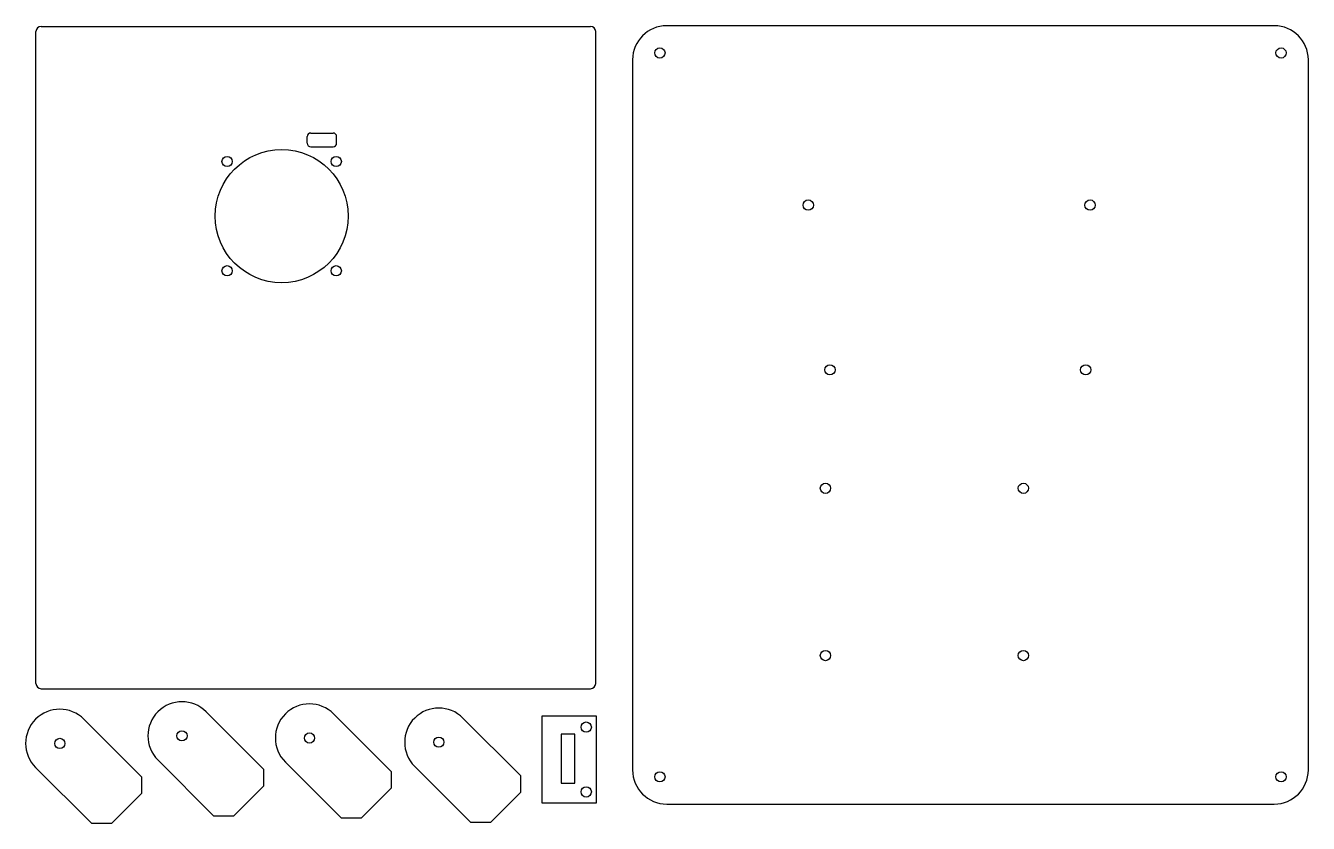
# Model space of a CAD drawing. Extents: x 8 to 384, y 9 to 243.
import ezdxf

# ---------------------------------------------------------------- set-up
doc = ezdxf.new("R2010")
doc.units = 0
doc.layers.get('0').update_dxf_attribs({"linetype": 'CONTINUOUS'})

msp = doc.modelspace()

# ---------------------------------------------------------------- linework, layer by layer
at = {"color": 7, "linetype": 'CONTINUOUS'}
for p, q in [((10.87, 50.3), (10.87, 241.3)), ((12.37, 242.8), (173.37, 242.8)), ((174.87, 50.3), (174.87, 241.3)), ((373.68, 243), (195.68, 243)), ((185.68, 233), (185.68, 25)), ((383.68, 25), (383.68, 233)), ((90.36, 208.54), (90.36, 210.56)), ((91.36, 211.56), (97.96, 211.56)), ((98.96, 208.54), (98.96, 210.56)), ((91.36, 207.54), (97.96, 207.54)), ((12.37, 48.8), (173.37, 48.8)), ((77.66, 25.12), (60.72, 42.06)), ((115.01, 24.5), (98.08, 41.43)), ((41.85, 22.92), (24.92, 39.85)), ((152.91, 23.27), (135.97, 40.2)), ((175.14, 40.79), (159.04, 40.79)), ((159.04, 40.79), (159.04, 15.33)), ((175.14, 15.33), (175.14, 40.79)), ((168.75, 35.53), (164.72, 35.53)), ((164.72, 35.53), (164.72, 21.13)), ((168.75, 21.13), (168.75, 35.53)), ((46.58, 27.92), (62.93, 11.57)), ((83.94, 27.29), (100.28, 10.95)), ((10.78, 25.71), (27.12, 9.37)), ((41.85, 18.17), (41.85, 22.92)), ((77.66, 20.38), (77.66, 25.12)), ((115.01, 19.75), (115.01, 24.5)), ((121.83, 26.06), (138.18, 9.71)), ((152.91, 18.52), (152.91, 23.27)), ((68.85, 11.57), (77.66, 20.38)), ((106.21, 10.95), (115.01, 19.75)), ((164.72, 21.13), (168.75, 21.13)), ((33.05, 9.37), (41.85, 18.17)), ((144.1, 9.71), (152.91, 18.52)), ((159.04, 15.33), (175.14, 15.33)), ((62.93, 11.57), (68.85, 11.57)), ((195.68, 15), (373.68, 15)), ((27.12, 9.37), (33.05, 9.37)), ((100.28, 10.95), (106.21, 10.95)), ((138.18, 9.71), (144.1, 9.71))]:
    msp.add_line(p, q, dxfattribs=at)
for centre, radius in [((193.68, 235), 1.5), ((375.68, 235), 1.5), ((82.86, 187.22), 19.5), ((66.86, 203.22), 1.5), ((98.86, 203.22), 1.5), ((237.16, 190.46), 1.5), ((319.71, 190.46), 1.5), ((66.86, 171.22), 1.5), ((98.86, 171.22), 1.5), ((243.51, 142.2), 1.5), ((318.44, 142.2), 1.5), ((242.18, 107.5), 1.5), ((300.18, 107.5), 1.5), ((242.18, 58.5), 1.5), ((300.18, 58.5), 1.5), ((172.11, 37.56), 1.5), ((17.85, 32.78), 1.5), ((53.65, 34.99), 1.5), ((91.01, 34.36), 1.5), ((128.9, 33.13), 1.5), ((193.68, 23), 1.5), ((375.68, 23), 1.5), ((172.11, 18.56), 1.5)]:
    msp.add_circle(centre, radius, dxfattribs=at)
for centre, radius, start, end in [((12.37, 241.3), 1.5, 90, 180), ((173.37, 241.3), 1.5, 0, 90), ((195.68, 233), 10, 90, 180), ((373.68, 233), 10, 0, 90), ((91.36, 210.56), 1, 90, 180), ((97.96, 210.56), 1, 0, 90), ((91.36, 208.54), 1, 180, 270), ((97.96, 208.54), 1, 270, 0), ((12.37, 50.3), 1.5, 180, 270), ((173.37, 50.3), 1.5, 270, 0), ((17.85, 32.78), 10, 45, 225), ((53.65, 34.99), 10, 45, 225), ((91.01, 34.36), 10, 45, 225), ((128.9, 33.13), 10, 45, 225), ((195.68, 25), 10, 180, 270), ((373.68, 25), 10, 270, 0)]:
    msp.add_arc(centre, radius, start, end, dxfattribs=at)

doc.saveas('drawing.dxf')
